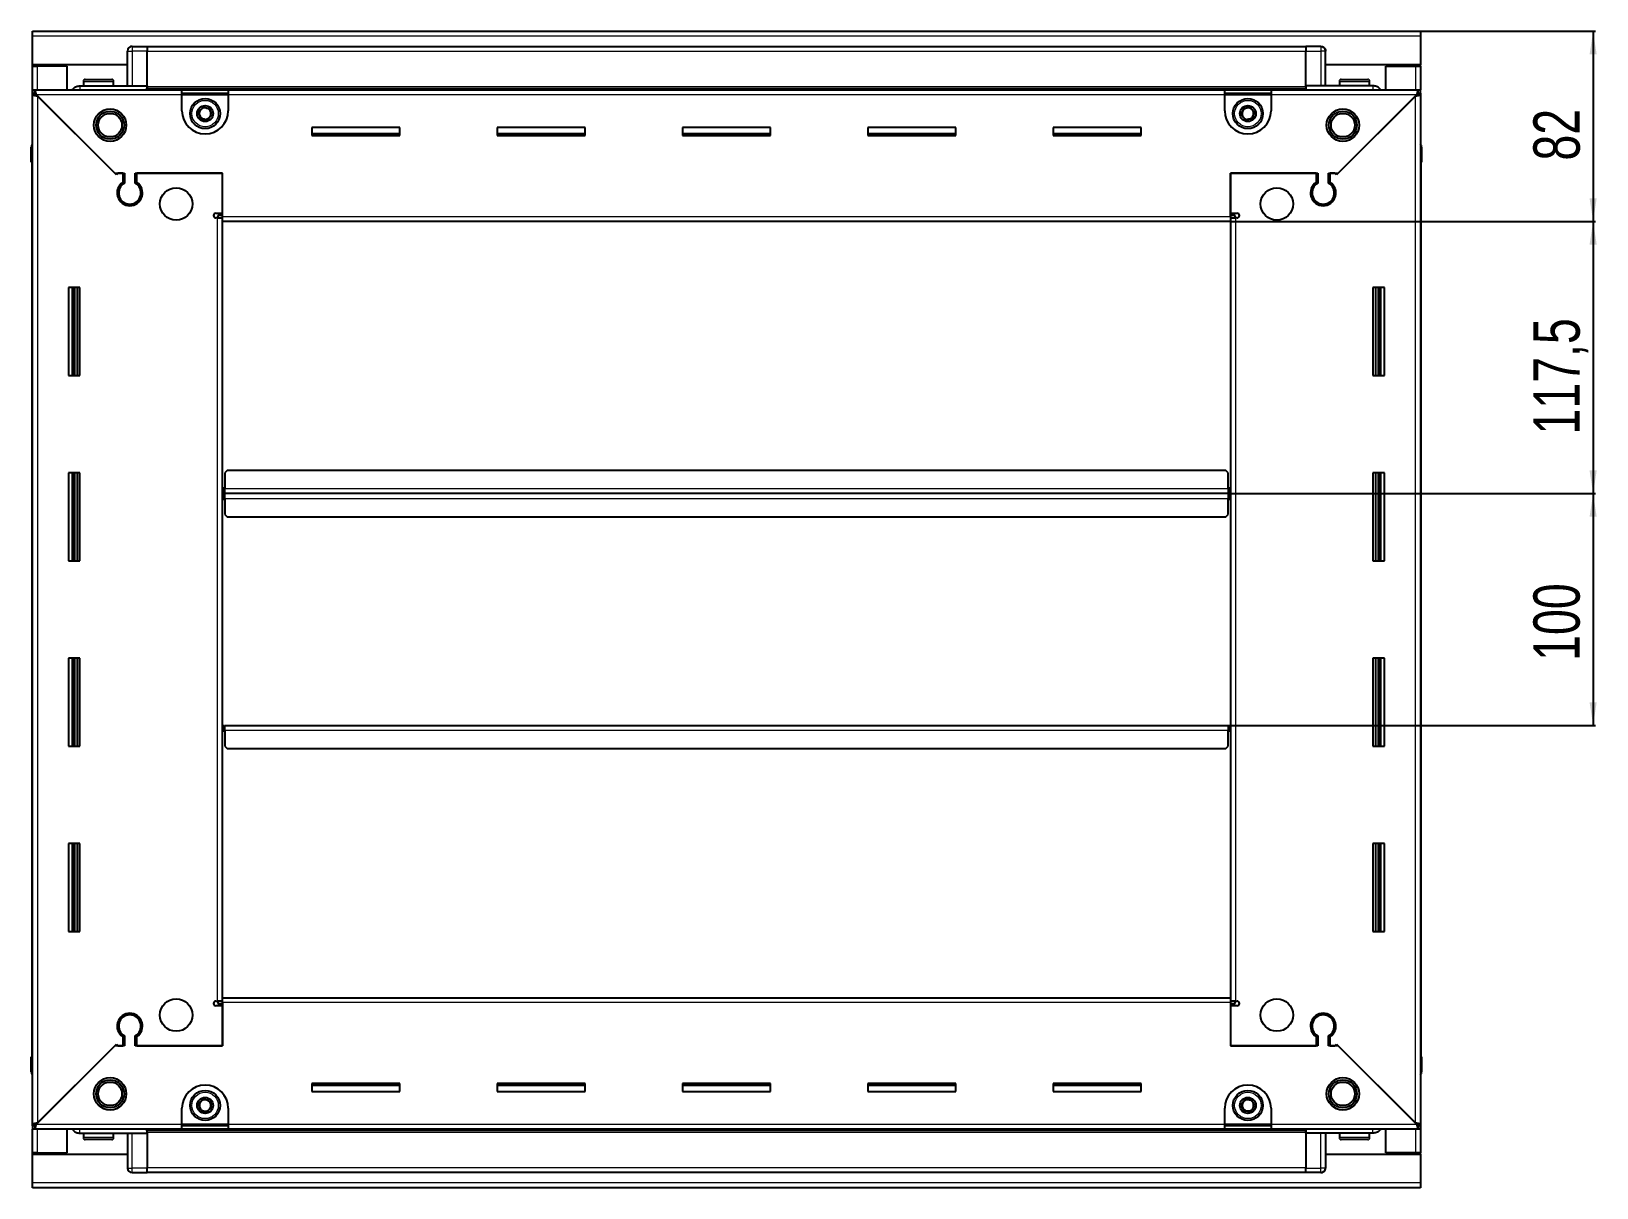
# Model space of a CAD drawing. Header units: millimetres. Extents: x 899 to 4078, y -493 to 1874.
# Drawn here: x 3403 to 4078, y 1244 to 1743 of the extents above; entities that cross this region are included whole.
import ezdxf

# ---------------------------------------------------------------- set-up
doc = ezdxf.new("R2010")
doc.units = ezdxf.units.MM
doc.layers.add('FORMAT', color=7, linetype='Continuous')
doc.styles.add('SLDTEXTSTYLE0', font='TXT', dxfattribs={"width": 0.75})
doc.dimstyles.new('SLDDIMSTYLE0', dxfattribs={"dimtxt": 20, "dimasz": 10, "dimexe": 0, "dimexo": 0.0625, "dimgap": 5, "dimtad": 2, "dimdec": 1, "dimrnd": 1e-09, "dimzin": 12, "dimdsep": 46, "dimtxsty": 'SLDTEXTSTYLE0', "dimsah": 1, "dimcen": 0.09, "dimadec": 0, "dimazin": 3, "dimtfac": 1, "dimtofl": 0, "dimtmove": 0, "dimatfit": 3, "dimfxl": 0, "dimfrac": 2, "dimtolj": 1, "dimtzin": 12, "dimarcsym": 0})

# ---------------------------------------------------------------- blocks, each defined once
blk = doc.blocks.new('_D_5')
at = {"layer": 'FORMAT'}
for p, q in [((4002.34, 1743.43), (4077.83, 1743.43)), ((4076.83, 1743.43), (4076.83, 1661.43)), ((3920.34, 1661.43), (4077.83, 1661.43))]:
    blk.add_line(p, q, dxfattribs=at)
for points in [[(4076.83, 1743.43), (4075.29, 1733.43), (4078.36, 1733.43)], [(4076.83, 1661.43), (4078.36, 1671.43), (4075.29, 1671.43)]]:
    blk.add_solid(points, dxfattribs=at)
at = {"layer": 'FORMAT', "insert": (4051.04, 1687.66), "char_height": 20, "attachment_point": 1, "rotation": 90, "style": 'SLDTEXTSTYLE0'}
blk.add_mtext('82', dxfattribs=at)
blk = doc.blocks.new('_D_6')
at = {"layer": 'FORMAT'}
for p, q in [((3920.34, 1661.43), (4077.83, 1661.43)), ((4076.83, 1661.43), (4076.83, 1543.93)), ((3919.34, 1543.93), (4077.83, 1543.93))]:
    blk.add_line(p, q, dxfattribs=at)
for points in [[(4076.83, 1661.43), (4075.29, 1651.43), (4078.36, 1651.43)], [(4076.83, 1543.93), (4078.36, 1553.93), (4075.29, 1553.93)]]:
    blk.add_solid(points, dxfattribs=at)
at = {"layer": 'FORMAT', "insert": (4051.04, 1569.43), "char_height": 20, "attachment_point": 1, "rotation": 90, "style": 'SLDTEXTSTYLE0'}
blk.add_mtext('117,5', dxfattribs=at)
blk = doc.blocks.new('_D_7')
at = {"layer": 'FORMAT'}
for p, q in [((3919.34, 1543.93), (4077.83, 1543.93)), ((4076.83, 1543.93), (4076.83, 1443.93)), ((3919.34, 1443.93), (4077.83, 1443.93))]:
    blk.add_line(p, q, dxfattribs=at)
for points in [[(4076.83, 1543.93), (4075.29, 1533.93), (4078.36, 1533.93)], [(4076.83, 1443.93), (4078.36, 1453.93), (4075.29, 1453.93)]]:
    blk.add_solid(points, dxfattribs=at)
at = {"layer": 'FORMAT', "insert": (4051.04, 1471.77), "char_height": 20, "attachment_point": 1, "rotation": 90, "style": 'SLDTEXTSTYLE0'}
blk.add_mtext('100', dxfattribs=at)

msp = doc.modelspace()

# ---------------------------------------------------------------- linework, layer by layer
at = {"color": 7, "linetype": 'Continuous', "lineweight": 25}
for p, q in [((3403.33, 1741.33), (3403.33, 1743.43)), ((3403.33, 1743.43), (4002.33, 1743.43)), ((4002.33, 1743.43), (4002.33, 1741.33)), ((3403.33, 1728.93), (3403.33, 1741.33)), ((3445, 1736.43), (3445, 1736.43)), ((3446.33, 1736.93), (3452.83, 1736.93)), ((3446.33, 1736.93), (3452.83, 1736.93)), ((3452.83, 1736.93), (3452.82, 1736.93)), ((3452.83, 1736.93), (3452.83, 1736.93)), ((3452.83, 1736.93), (3452.83, 1734.93)), ((3952.83, 1736.78), (3452.83, 1736.78)), ((3952.83, 1736.93), (3952.83, 1736.93)), ((3959.33, 1736.93), (3952.83, 1736.93)), ((3959.33, 1736.93), (3952.83, 1736.93)), ((3952.83, 1736.93), (3952.83, 1734.93)), ((4002.33, 1741.33), (4002.33, 1728.93)), ((3444.33, 1719.93), (3444.33, 1734.93)), ((3452.83, 1719.93), (3452.83, 1734.93)), ((3952.83, 1719.93), (3952.83, 1734.93)), ((3961.33, 1734.93), (3961.33, 1734.93)), ((3961.33, 1719.93), (3961.33, 1734.93)), ((3444.33, 1728.93), (3403.33, 1728.93)), ((3403.33, 1728.43), (3403.33, 1728.93)), ((3403.33, 1728.43), (3405.43, 1728.43)), ((3403.33, 1718.18), (3403.33, 1728.43)), ((3404.83, 1728.43), (3404.83, 1728.93)), ((3418.33, 1728.43), (3405.43, 1728.43)), ((3418.33, 1718.18), (3418.33, 1728.43)), ((3426.13, 1722.63), (3437.53, 1722.63)), ((4002.33, 1728.93), (3961.33, 1728.93)), ((3968.13, 1722.63), (3979.53, 1722.63)), ((3987.33, 1718.18), (3987.33, 1728.43)), ((3987.33, 1728.43), (4000.23, 1728.43)), ((4000.23, 1728.43), (4002.33, 1728.43)), ((4000.83, 1728.43), (4000.83, 1728.93)), ((4002.33, 1728.43), (4002.33, 1728.93)), ((4002.33, 1728.43), (4002.33, 1718.18)), ((3403.33, 1716.68), (3403.33, 1718.18)), ((3403.33, 1718.18), (3404.33, 1718.18)), ((3403.33, 1716.18), (3403.33, 1716.68)), ((3403.33, 1716.68), (3404.33, 1716.68)), ((3403.33, 1271.68), (3403.33, 1716.18)), ((3404.83, 1716.18), (3403.33, 1716.18)), ((3404.33, 1718.18), (3467.83, 1718.18)), ((3404.33, 1716.68), (3404.33, 1718.18)), ((3404.93, 1716.08), (3438.83, 1682.18)), ((3423.83, 1719.93), (3452.83, 1719.93)), ((3425.33, 1721.83), (3425.33, 1719.93)), ((3438.33, 1719.93), (3438.33, 1721.83)), ((3452.75, 1718.18), (3452.83, 1719.9)), ((3452.83, 1719.93), (3452.83, 1719.43)), ((3452.83, 1718.78), (3952.83, 1718.78)), ((3467.83, 1716.08), (3467.83, 1718.18)), ((3467.83, 1718.18), (3487.83, 1718.18)), ((3467.83, 1716.68), (3487.83, 1716.68)), ((3467.83, 1709.18), (3467.83, 1716.08)), ((3487.83, 1718.18), (3487.83, 1716.08)), ((3487.83, 1718.18), (3917.83, 1718.18)), ((3487.83, 1716.08), (3487.83, 1709.18)), ((3917.83, 1716.08), (3917.83, 1718.18)), ((3917.83, 1718.18), (3937.83, 1718.18)), ((3917.83, 1716.68), (3937.83, 1716.68)), ((3917.83, 1709.18), (3917.83, 1716.08)), ((3937.83, 1718.18), (4001.33, 1718.18)), ((3937.83, 1718.18), (3937.83, 1716.08)), ((3937.83, 1716.08), (3937.83, 1709.18)), ((3952.83, 1719.93), (3952.83, 1719.43)), ((3981.83, 1719.93), (3952.83, 1719.93)), ((3952.83, 1719.9), (3952.9, 1718.18)), ((3966.83, 1682.18), (4000.73, 1716.08)), ((3967.33, 1721.83), (3967.33, 1719.93)), ((3980.33, 1719.93), (3980.33, 1721.83)), ((4000.83, 1716.18), (4002.33, 1716.18)), ((4001.33, 1716.68), (4001.33, 1718.18)), ((4001.33, 1718.18), (4002.33, 1718.18)), ((4001.33, 1716.68), (4002.33, 1716.68)), ((4002.33, 1716.68), (4002.33, 1718.18)), ((4002.33, 1716.68), (4002.33, 1716.18)), ((4002.33, 1716.18), (4002.33, 1271.68)), ((3439.53, 1681.48), (3405.43, 1715.58)), ((4000.23, 1715.58), (3966.13, 1681.48)), ((3561.83, 1701.93), (3523.83, 1701.93)), ((3523.83, 1701.93), (3523.83, 1698.43)), ((3561.83, 1699.18), (3523.83, 1699.18)), ((3523.83, 1698.43), (3561.83, 1698.43)), ((3561.83, 1698.43), (3561.83, 1701.93)), ((3641.83, 1701.93), (3603.83, 1701.93)), ((3603.83, 1701.93), (3603.83, 1698.43)), ((3641.83, 1699.18), (3603.83, 1699.18)), ((3603.83, 1698.43), (3641.83, 1698.43)), ((3641.83, 1698.43), (3641.83, 1701.93)), ((3721.83, 1701.93), (3683.83, 1701.93)), ((3683.83, 1701.93), (3683.83, 1698.43)), ((3721.83, 1699.18), (3683.83, 1699.18)), ((3683.83, 1698.43), (3721.83, 1698.43)), ((3721.83, 1698.43), (3721.83, 1701.93)), ((3801.83, 1701.93), (3763.83, 1701.93)), ((3763.83, 1701.93), (3763.83, 1698.43)), ((3801.83, 1699.18), (3763.83, 1699.18)), ((3763.83, 1698.43), (3801.83, 1698.43)), ((3801.83, 1698.43), (3801.83, 1701.93)), ((3881.83, 1701.93), (3843.83, 1701.93)), ((3843.83, 1701.93), (3843.83, 1698.43)), ((3881.83, 1699.18), (3843.83, 1699.18)), ((3843.83, 1698.43), (3881.83, 1698.43)), ((3881.83, 1698.43), (3881.83, 1701.93)), ((3402.82, 1693.43), (3402.82, 1686.93)), ((3402.83, 1686.93), (3402.83, 1693.43)), ((4002.33, 1694.76), (4002.33, 1694.76)), ((4002.83, 1693.43), (4002.83, 1686.93)), ((4002.83, 1686.93), (4002.83, 1693.43)), ((3402.82, 1686.93), (3402.83, 1686.93)), ((3403.33, 1686.93), (3402.83, 1686.93)), ((3402.98, 1686.93), (3402.98, 1300.93)), ((3438.83, 1682.18), (3443.03, 1682.18)), ((3440.23, 1682.18), (3439.53, 1681.48)), ((3442.33, 1682.18), (3440.23, 1682.18)), ((3442.33, 1682.18), (3442.33, 1678.29)), ((3443.03, 1682.18), (3443.03, 1677.9)), ((3447.63, 1682.18), (3485.33, 1682.18)), ((3447.63, 1677.9), (3447.63, 1682.18)), ((3448.33, 1678.29), (3448.33, 1682.18)), ((3485.33, 1682.18), (3448.33, 1682.18)), ((3485.33, 1663.53), (3485.33, 1682.18)), ((3485.33, 1664.93), (3485.33, 1682.18)), ((3920.33, 1682.18), (3958.03, 1682.18)), ((3920.33, 1663.53), (3920.33, 1682.18)), ((3920.33, 1682.18), (3920.33, 1664.93)), ((3957.33, 1682.18), (3920.33, 1682.18)), ((3957.33, 1682.18), (3957.33, 1678.29)), ((3958.03, 1682.18), (3958.03, 1677.9)), ((3962.63, 1682.18), (3966.83, 1682.18)), ((3962.63, 1677.9), (3962.63, 1682.18)), ((3965.43, 1682.18), (3963.33, 1682.18)), ((3963.33, 1678.29), (3963.33, 1682.18)), ((3966.13, 1681.48), (3965.43, 1682.18)), ((4002.33, 1686.93), (4002.83, 1686.93)), ((4002.68, 1300.93), (4002.68, 1686.93)), ((4002.83, 1686.93), (4002.83, 1686.93)), ((4002.83, 1686.93), (4002.83, 1686.93)), ((3443.33, 1669.32), (3443.33, 1668.56)), ((3962.33, 1669.32), (3962.33, 1668.56)), ((3482.48, 1664.93), (3485.33, 1664.93)), ((3483.23, 1662.93), (3482.48, 1662.93)), ((3483.23, 1662.93), (3485.33, 1662.93)), ((3485.33, 1663.93), (3483.33, 1663.93)), ((3483.33, 1663.93), (3483.33, 1662.93)), ((3485.33, 1661.43), (3485.33, 1663.53)), ((3920.33, 1664.93), (3923.18, 1664.93)), ((3922.33, 1663.93), (3920.33, 1663.93)), ((3920.33, 1663.53), (3920.33, 1661.43)), ((3920.33, 1662.93), (3922.43, 1662.93)), ((3922.33, 1662.93), (3922.33, 1663.93)), ((3923.18, 1662.93), (3922.43, 1662.93)), ((3920.33, 1661.43), (3485.33, 1661.43)), ((3485.33, 1326.43), (3485.33, 1661.43)), ((3920.33, 1661.43), (3920.33, 1326.43)), ((3423.83, 1632.93), (3418.83, 1632.93)), ((3418.83, 1632.93), (3418.83, 1594.93)), ((3420.98, 1594.93), (3420.98, 1632.93)), ((3422.77, 1594.93), (3422.77, 1632.93)), ((3422.8, 1594.93), (3422.8, 1632.93)), ((3423.83, 1594.93), (3423.83, 1632.93)), ((3981.83, 1632.93), (3981.83, 1594.93)), ((3986.83, 1632.93), (3981.83, 1632.93)), ((3982.85, 1632.93), (3982.85, 1594.93)), ((3982.88, 1632.93), (3982.88, 1594.93)), ((3984.68, 1632.93), (3984.68, 1594.93)), ((3986.83, 1594.93), (3986.83, 1632.93)), ((3418.83, 1594.93), (3423.83, 1594.93)), ((3981.83, 1594.93), (3986.83, 1594.93)), ((3487.33, 1553.93), (3486.33, 1552.93)), ((3918.33, 1553.93), (3487.33, 1553.93)), ((3919.33, 1552.93), (3918.33, 1553.93)), ((3423.83, 1552.93), (3418.83, 1552.93)), ((3418.83, 1552.93), (3418.83, 1514.93)), ((3420.98, 1514.93), (3420.98, 1552.93)), ((3422.77, 1514.93), (3422.77, 1552.93)), ((3422.8, 1514.93), (3422.8, 1552.93)), ((3423.83, 1514.93), (3423.83, 1552.93)), ((3486.33, 1552.93), (3486.33, 1546.03)), ((3919.33, 1546.03), (3919.33, 1552.93)), ((3981.83, 1552.93), (3981.83, 1514.93)), ((3986.83, 1552.93), (3981.83, 1552.93)), ((3982.85, 1552.93), (3982.85, 1514.93)), ((3982.88, 1552.93), (3982.88, 1514.93)), ((3984.68, 1552.93), (3984.68, 1514.93)), ((3986.83, 1514.93), (3986.83, 1552.93)), ((3486.08, 1543.93), (3485.33, 1543.93)), ((3486.33, 1546.78), (3486.08, 1546.78)), ((3486.08, 1546.78), (3486.08, 1543.93)), ((3486.08, 1543.93), (3486.08, 1541.08)), ((3486.08, 1541.08), (3486.33, 1541.08)), ((3486.33, 1543.93), (3486.33, 1546.03)), ((3919.33, 1543.93), (3486.33, 1543.93)), ((3486.33, 1541.83), (3486.33, 1543.93)), ((3486.33, 1541.83), (3486.33, 1534.93)), ((3919.58, 1546.78), (3919.33, 1546.78)), ((3919.33, 1546.03), (3919.33, 1543.93)), ((3919.33, 1543.93), (3919.33, 1541.83)), ((3919.33, 1534.93), (3919.33, 1541.83)), ((3919.33, 1541.08), (3919.58, 1541.08)), ((3919.58, 1543.93), (3919.58, 1546.78)), ((3920.33, 1543.93), (3919.58, 1543.93)), ((3919.58, 1541.08), (3919.58, 1543.93)), ((3486.33, 1534.93), (3487.33, 1533.93)), ((3487.33, 1533.93), (3918.33, 1533.93)), ((3918.33, 1533.93), (3919.33, 1534.93)), ((3418.83, 1514.93), (3423.83, 1514.93)), ((3981.83, 1514.93), (3986.83, 1514.93)), ((3423.83, 1472.93), (3418.83, 1472.93)), ((3418.83, 1472.93), (3418.83, 1434.93)), ((3420.98, 1434.93), (3420.98, 1472.93)), ((3422.77, 1434.93), (3422.77, 1472.93)), ((3422.8, 1434.93), (3422.8, 1472.93)), ((3423.83, 1434.93), (3423.83, 1472.93)), ((3981.83, 1472.93), (3981.83, 1434.93)), ((3986.83, 1472.93), (3981.83, 1472.93)), ((3982.85, 1472.93), (3982.85, 1434.93)), ((3982.88, 1472.93), (3982.88, 1434.93)), ((3984.68, 1472.93), (3984.68, 1434.93)), ((3986.83, 1434.93), (3986.83, 1472.93)), ((3485.33, 1443.93), (3486.08, 1443.93)), ((3486.08, 1443.93), (3486.08, 1441.08)), ((3486.08, 1441.08), (3486.33, 1441.08)), ((3486.33, 1443.93), (3919.33, 1443.93)), ((3486.33, 1441.83), (3486.33, 1443.93)), ((3486.33, 1441.83), (3486.33, 1434.93)), ((3919.33, 1443.93), (3919.33, 1441.83)), ((3919.33, 1434.93), (3919.33, 1441.83)), ((3919.33, 1441.08), (3919.58, 1441.08)), ((3919.58, 1441.08), (3919.58, 1443.93)), ((3919.58, 1443.93), (3920.33, 1443.93)), ((3418.83, 1434.93), (3423.83, 1434.93)), ((3486.33, 1434.93), (3487.33, 1433.93)), ((3487.33, 1433.93), (3918.33, 1433.93)), ((3918.33, 1433.93), (3919.33, 1434.93)), ((3981.83, 1434.93), (3986.83, 1434.93)), ((3423.83, 1392.93), (3418.83, 1392.93)), ((3418.83, 1392.93), (3418.83, 1354.93)), ((3420.98, 1354.93), (3420.98, 1392.93)), ((3422.77, 1354.93), (3422.77, 1392.93)), ((3422.8, 1354.93), (3422.8, 1392.93)), ((3423.83, 1354.93), (3423.83, 1392.93)), ((3981.83, 1392.93), (3981.83, 1354.93)), ((3986.83, 1392.93), (3981.83, 1392.93)), ((3982.85, 1392.93), (3982.85, 1354.93)), ((3982.88, 1392.93), (3982.88, 1354.93)), ((3984.68, 1392.93), (3984.68, 1354.93)), ((3986.83, 1354.93), (3986.83, 1392.93)), ((3418.83, 1354.93), (3423.83, 1354.93)), ((3981.83, 1354.93), (3986.83, 1354.93)), ((3482.48, 1324.93), (3483.23, 1324.93)), ((3485.33, 1324.93), (3483.23, 1324.93)), ((3483.33, 1324.93), (3483.33, 1323.93)), ((3485.33, 1324.33), (3485.33, 1326.43)), ((3485.33, 1326.43), (3920.33, 1326.43)), ((3485.33, 1324.33), (3485.33, 1305.68)), ((3920.33, 1326.43), (3920.33, 1324.33)), ((3922.43, 1324.93), (3920.33, 1324.93)), ((3920.33, 1324.33), (3920.33, 1305.68)), ((3922.33, 1323.93), (3922.33, 1324.93)), ((3922.43, 1324.93), (3923.18, 1324.93)), ((3443.33, 1319.31), (3443.33, 1318.55)), ((3485.33, 1322.93), (3482.48, 1322.93)), ((3483.33, 1323.93), (3485.33, 1323.93)), ((3485.33, 1305.68), (3485.33, 1322.93)), ((3920.33, 1323.93), (3922.33, 1323.93)), ((3920.33, 1322.93), (3920.33, 1305.68)), ((3923.18, 1322.93), (3920.33, 1322.93)), ((3962.33, 1319.31), (3962.33, 1318.55)), ((3438.83, 1305.68), (3404.93, 1271.78)), ((3405.43, 1272.28), (3439.53, 1306.38)), ((3443.03, 1305.68), (3438.83, 1305.68)), ((3439.53, 1306.38), (3440.23, 1305.68)), ((3440.23, 1305.68), (3442.33, 1305.68)), ((3442.33, 1309.57), (3442.33, 1305.68)), ((3443.03, 1309.97), (3443.03, 1305.68)), ((3447.63, 1305.68), (3447.63, 1309.97)), ((3485.33, 1305.68), (3447.63, 1305.68)), ((3448.33, 1305.68), (3448.33, 1309.57)), ((3448.33, 1305.68), (3485.33, 1305.68)), ((3958.03, 1305.68), (3920.33, 1305.68)), ((3920.33, 1305.68), (3957.33, 1305.68)), ((3957.33, 1309.57), (3957.33, 1305.68)), ((3958.03, 1309.97), (3958.03, 1305.68)), ((3962.63, 1305.68), (3962.63, 1309.97)), ((3966.83, 1305.68), (3962.63, 1305.68)), ((3963.33, 1305.68), (3963.33, 1309.57)), ((3963.33, 1305.68), (3965.43, 1305.68)), ((3965.43, 1305.68), (3966.13, 1306.38)), ((3966.13, 1306.38), (4000.23, 1272.28)), ((4000.73, 1271.78), (3966.83, 1305.68)), ((3402.82, 1294.43), (3402.82, 1300.93)), ((3402.82, 1300.93), (3402.83, 1300.93)), ((3402.83, 1300.93), (3402.83, 1300.93)), ((3402.83, 1300.93), (3402.83, 1294.43)), ((3403.32, 1300.93), (3402.83, 1300.93)), ((4002.33, 1300.93), (4002.83, 1300.93)), ((4002.83, 1300.93), (4002.83, 1300.93)), ((4002.83, 1294.43), (4002.83, 1300.93)), ((4002.83, 1300.93), (4002.83, 1294.43)), ((3403.32, 1293.11), (3403.32, 1293.11)), ((3561.83, 1289.43), (3523.83, 1289.43)), ((3523.83, 1289.43), (3523.83, 1285.93)), ((3523.83, 1288.68), (3561.83, 1288.68)), ((3523.83, 1285.93), (3561.83, 1285.93)), ((3561.83, 1285.93), (3561.83, 1289.43)), ((3641.83, 1289.43), (3603.83, 1289.43)), ((3603.83, 1289.43), (3603.83, 1285.93)), ((3603.83, 1288.68), (3641.83, 1288.68)), ((3603.83, 1285.93), (3641.83, 1285.93)), ((3641.83, 1285.93), (3641.83, 1289.43)), ((3721.83, 1289.43), (3683.83, 1289.43)), ((3683.83, 1289.43), (3683.83, 1285.93)), ((3683.83, 1288.68), (3721.83, 1288.68)), ((3683.83, 1285.93), (3721.83, 1285.93)), ((3721.83, 1285.93), (3721.83, 1289.43)), ((3801.83, 1289.43), (3763.83, 1289.43)), ((3763.83, 1289.43), (3763.83, 1285.93)), ((3763.83, 1288.68), (3801.83, 1288.68)), ((3763.83, 1285.93), (3801.83, 1285.93)), ((3801.83, 1285.93), (3801.83, 1289.43)), ((3881.83, 1289.43), (3843.83, 1289.43)), ((3843.83, 1289.43), (3843.83, 1285.93)), ((3843.83, 1288.68), (3881.83, 1288.68)), ((3843.83, 1285.93), (3881.83, 1285.93)), ((3881.83, 1285.93), (3881.83, 1289.43)), ((3467.83, 1271.78), (3467.83, 1278.68)), ((3487.83, 1278.68), (3487.83, 1271.78)), ((3917.83, 1271.78), (3917.83, 1278.68)), ((3937.83, 1278.68), (3937.83, 1271.78)), ((3403.33, 1271.18), (3403.33, 1271.68)), ((3404.83, 1271.68), (3403.33, 1271.68)), ((3403.33, 1271.18), (3403.33, 1269.68)), ((3404.33, 1271.18), (3403.33, 1271.18)), ((3404.33, 1271.18), (3404.33, 1269.68)), ((3467.83, 1269.68), (3467.83, 1271.78)), ((3487.83, 1271.18), (3467.83, 1271.18)), ((3487.83, 1271.78), (3487.83, 1269.68)), ((3917.83, 1269.68), (3917.83, 1271.78)), ((3937.83, 1271.18), (3917.83, 1271.18)), ((3937.83, 1271.78), (3937.83, 1269.68)), ((4000.83, 1271.68), (4002.33, 1271.68)), ((4001.33, 1271.18), (4001.33, 1269.68)), ((4002.33, 1271.18), (4001.33, 1271.18)), ((4002.33, 1271.68), (4002.33, 1271.18)), ((4002.33, 1271.18), (4002.33, 1269.68)), ((3403.33, 1259.43), (3403.33, 1269.68)), ((3404.33, 1269.68), (3403.33, 1269.68)), ((3467.83, 1269.68), (3404.33, 1269.68)), ((3418.33, 1259.43), (3418.33, 1269.68)), ((3423.83, 1267.93), (3452.83, 1267.93)), ((3425.33, 1267.93), (3425.33, 1266.03)), ((3429.9, 1265.23), (3426.13, 1265.23)), ((3437.53, 1265.23), (3429.9, 1265.23)), ((3438.33, 1266.03), (3438.33, 1267.93)), ((3444.33, 1267.93), (3444.33, 1252.93)), ((3452.83, 1267.97), (3452.75, 1269.68)), ((3952.83, 1269.08), (3452.83, 1269.08)), ((3452.83, 1267.93), (3452.83, 1268.43)), ((3452.83, 1267.93), (3452.83, 1252.93)), ((3487.83, 1269.68), (3467.83, 1269.68)), ((3917.83, 1269.68), (3487.83, 1269.68)), ((3937.83, 1269.68), (3917.83, 1269.68)), ((4001.33, 1269.68), (3937.83, 1269.68)), ((3952.9, 1269.68), (3952.83, 1267.97)), ((3952.83, 1267.93), (3952.83, 1268.43)), ((3981.83, 1267.93), (3952.83, 1267.93)), ((3952.83, 1267.93), (3952.83, 1252.93)), ((3961.33, 1267.93), (3961.33, 1252.93)), ((3967.33, 1267.93), (3967.33, 1266.03)), ((3975.12, 1265.23), (3968.13, 1265.23)), ((3979.53, 1265.23), (3975.12, 1265.23)), ((3980.33, 1266.03), (3980.33, 1267.93)), ((3987.33, 1259.43), (3987.33, 1269.68)), ((4002.33, 1269.68), (4001.33, 1269.68)), ((4002.33, 1269.68), (4002.33, 1259.43)), ((3405.43, 1259.43), (3403.33, 1259.43)), ((3403.33, 1258.93), (3403.33, 1259.43)), ((3403.33, 1258.93), (3444.33, 1258.93)), ((3403.33, 1246.53), (3403.33, 1258.93)), ((3404.83, 1258.93), (3404.83, 1259.43)), ((3405.43, 1259.43), (3418.33, 1259.43)), ((3961.33, 1258.93), (4002.33, 1258.93)), ((4000.23, 1259.43), (3987.33, 1259.43)), ((4002.33, 1259.43), (4000.23, 1259.43)), ((4000.83, 1258.93), (4000.83, 1259.43)), ((4002.33, 1258.93), (4002.33, 1259.43)), ((4002.33, 1258.93), (4002.33, 1246.53)), ((3444.33, 1252.93), (3444.33, 1252.93)), ((3446.33, 1250.93), (3452.83, 1250.93)), ((3446.33, 1250.93), (3452.83, 1250.93)), ((3452.83, 1250.93), (3452.83, 1252.93)), ((3452.83, 1251.08), (3952.83, 1251.08)), ((3452.83, 1250.93), (3452.83, 1250.93)), ((3952.83, 1250.93), (3952.83, 1252.93)), ((3952.83, 1250.93), (3952.83, 1250.93)), ((3959.33, 1250.93), (3952.83, 1250.93)), ((3952.83, 1250.93), (3952.83, 1250.93)), ((3959.33, 1250.93), (3952.83, 1250.93)), ((3960.65, 1251.43), (3960.65, 1251.43)), ((3403.33, 1244.43), (3403.33, 1246.53)), ((4002.33, 1244.43), (3403.33, 1244.43)), ((4002.33, 1246.53), (4002.33, 1244.43))]:
    msp.add_line(p, q, dxfattribs=at)
at = {"color": 8, "linetype": 'Continuous', "lineweight": 18}
for p, q in [((4002.33, 1741.33), (3403.33, 1741.33)), ((3446.33, 1736.93), (3446.33, 1734.93)), ((3959.33, 1736.93), (3959.33, 1734.93)), ((3444.33, 1734.93), (3446.33, 1734.93)), ((3446.33, 1734.93), (3446.33, 1719.93)), ((3452.83, 1734.93), (3446.33, 1734.93)), ((3952.83, 1734.78), (3452.83, 1734.78)), ((3952.83, 1734.93), (3959.33, 1734.93)), ((3959.33, 1734.93), (3959.33, 1719.93)), ((3961.33, 1734.93), (3959.33, 1734.93)), ((3405.43, 1728.43), (3405.43, 1728.93)), ((3405.43, 1718.18), (3405.43, 1728.43)), ((4000.23, 1728.93), (4000.23, 1728.43)), ((4000.23, 1728.43), (4000.23, 1718.18)), ((3467.83, 1716.08), (3404.93, 1716.08)), ((3425.33, 1721.83), (3438.33, 1721.83)), ((3952.83, 1719.43), (3452.83, 1719.43)), ((3952.83, 1718.2), (3452.83, 1718.2)), ((3467.83, 1716.08), (3487.83, 1716.08)), ((3917.83, 1716.08), (3487.83, 1716.08)), ((3917.83, 1716.08), (3937.83, 1716.08)), ((4000.73, 1716.08), (3937.83, 1716.08)), ((3967.33, 1721.83), (3980.33, 1721.83)), ((3405.43, 1715.58), (3405.43, 1272.28)), ((4000.23, 1272.28), (4000.23, 1715.58)), ((3403.33, 1693.43), (3402.83, 1693.43)), ((4002.33, 1693.43), (4002.83, 1693.43)), ((3483.23, 1324.93), (3483.23, 1662.93)), ((3485.33, 1663.53), (3920.33, 1663.53)), ((3922.43, 1662.93), (3922.43, 1324.93)), ((3420.33, 1632.93), (3420.33, 1594.93)), ((3421.56, 1632.93), (3421.56, 1594.93)), ((3984.09, 1594.93), (3984.09, 1632.93)), ((3985.33, 1594.93), (3985.33, 1632.93)), ((3420.33, 1552.93), (3420.33, 1514.93)), ((3421.56, 1552.93), (3421.56, 1514.93)), ((3984.09, 1514.93), (3984.09, 1552.93)), ((3985.33, 1514.93), (3985.33, 1552.93)), ((3919.33, 1546.03), (3486.33, 1546.03)), ((3486.33, 1541.83), (3919.33, 1541.83)), ((3420.33, 1472.93), (3420.33, 1434.93)), ((3421.56, 1472.93), (3421.56, 1434.93)), ((3984.09, 1434.93), (3984.09, 1472.93)), ((3985.33, 1434.93), (3985.33, 1472.93)), ((3486.33, 1441.83), (3919.33, 1441.83)), ((3420.33, 1392.93), (3420.33, 1354.93)), ((3421.56, 1392.93), (3421.56, 1354.93)), ((3984.09, 1354.93), (3984.09, 1392.93)), ((3985.33, 1354.93), (3985.33, 1392.93)), ((3920.33, 1324.33), (3485.33, 1324.33)), ((3403.33, 1294.43), (3402.83, 1294.43)), ((4002.33, 1294.43), (4002.83, 1294.43)), ((3404.93, 1271.78), (3467.83, 1271.78)), ((3487.83, 1271.78), (3467.83, 1271.78)), ((3487.83, 1271.78), (3917.83, 1271.78)), ((3937.83, 1271.78), (3917.83, 1271.78)), ((3937.83, 1271.78), (4000.73, 1271.78)), ((3405.43, 1259.43), (3405.43, 1269.68)), ((3429.63, 1266.03), (3425.33, 1266.03)), ((3438.33, 1266.03), (3429.63, 1266.03)), ((3446.33, 1252.93), (3446.33, 1267.93)), ((3452.83, 1269.67), (3952.83, 1269.67)), ((3452.83, 1268.43), (3952.83, 1268.43)), ((3959.33, 1252.93), (3959.33, 1267.93)), ((3975.3, 1266.03), (3967.33, 1266.03)), ((3980.33, 1266.03), (3975.3, 1266.03)), ((4000.23, 1269.68), (4000.23, 1259.43)), ((3405.43, 1258.93), (3405.43, 1259.43)), ((4000.23, 1259.43), (4000.23, 1258.93)), ((3444.33, 1252.93), (3446.33, 1252.93)), ((3452.83, 1252.93), (3446.33, 1252.93)), ((3446.33, 1250.93), (3446.33, 1252.93)), ((3452.83, 1253.08), (3952.83, 1253.08)), ((3952.83, 1252.93), (3959.33, 1252.93)), ((3961.33, 1252.93), (3959.33, 1252.93)), ((3959.33, 1250.93), (3959.33, 1252.93)), ((4002.33, 1246.53), (3403.33, 1246.53))]:
    msp.add_line(p, q, dxfattribs=at)
at = {"color": 7, "linetype": 'Continuous', "lineweight": 25, "flags": 128}
msp.add_lwpolyline([(3961.18, 1735.69), (3961.29, 1735.32), (3961.33, 1734.93)], dxfattribs=at)
at = {"color": 7, "linetype": 'Continuous', "lineweight": 25}
for centre, radius in [((3436.83, 1702.93), 7), ((3477.83, 1707.93), 6.5), ((3477.83, 1707.93), 3.46), ((3927.83, 1707.93), 6.5), ((3927.83, 1707.93), 3.46), ((3968.83, 1702.93), 7), ((3436.83, 1702.93), 6.03), ((3436.83, 1702.93), 5.1), ((3968.83, 1702.93), 6.03), ((3968.83, 1702.93), 5.1), ((3465.33, 1668.93), 7), ((3940.33, 1668.93), 7), ((3465.33, 1318.93), 7), ((3940.33, 1318.93), 7), ((3436.83, 1284.93), 7), ((3436.83, 1284.93), 6.03), ((3968.83, 1284.93), 7), ((3968.83, 1284.93), 6.03), ((3436.83, 1284.93), 5.1), ((3477.83, 1279.93), 6.5), ((3927.83, 1279.93), 6.5), ((3968.83, 1284.93), 5.1), ((3477.83, 1279.93), 3.46), ((3927.83, 1279.93), 3.46)]:
    msp.add_circle(centre, radius, dxfattribs=at)
at = {"color": 8, "linetype": 'Continuous', "lineweight": 18}
for centre in [(3477.83, 1707.93), (3927.83, 1707.93), (3477.83, 1279.93), (3927.83, 1279.93)]:
    msp.add_circle(centre, 5.7, dxfattribs=at)
at = {"color": 7, "linetype": 'Continuous', "lineweight": 25}
for centre, radius, start, end in [((3446.33, 1734.93), 2, 90, 180), ((3446.33, 1734.93), 2, 123.94202, 131.40962), ((3446.33, 1734.93), 2, 90, 108.58003), ((3959.33, 1734.93), 2, 0, 90), ((3426.13, 1721.83), 0.8, 90, 180), ((3437.53, 1721.83), 0.8, 0, 90), ((3968.13, 1721.83), 0.8, 90, 180), ((3979.53, 1721.83), 0.8, 0, 90), ((3444.13, 1720.13), 0.2, 270, 0), ((3961.53, 1720.13), 0.2, 180, 270), ((3477.83, 1709.18), 10, 180, 270), ((3477.83, 1707.93), 2.5, 134.01559, 194.01559), ((3477.83, 1707.93), 2.5, 74.01559, 134.01559), ((3477.83, 1709.18), 10, 270, 0), ((3477.83, 1707.93), 2.5, 14.01559, 74.01559), ((3927.83, 1709.18), 10, 180, 270), ((3927.83, 1707.93), 2.5, 100.11158, 160.11158), ((3927.83, 1707.93), 2.5, 40.11158, 100.11158), ((3927.83, 1709.18), 10, 270, 0), ((3927.83, 1707.93), 2.5, 340.11158, 40.11158), ((3477.83, 1707.93), 2.5, 194.01559, 254.01559), ((3477.83, 1707.93), 2.5, 254.01559, 314.01559), ((3477.83, 1707.93), 2.5, 314.01559, 14.01559), ((3927.83, 1707.93), 2.5, 160.11158, 220.11158), ((3927.83, 1707.93), 2.5, 220.11158, 280.11158), ((3927.83, 1707.93), 2.5, 280.11158, 340.11158), ((3404.82, 1693.43), 2, 138.57492, 180), ((3404.83, 1693.43), 2, 138.59038, 180), ((4000.83, 1693.43), 2, 33.78451, 41.40962), ((4000.83, 1693.43), 2, 0, 41.40962), ((4000.83, 1693.43), 2, 360, 19.56674), ((3445.33, 1673.68), 5.5, 123.05573, 56.94427), ((3445.33, 1673.68), 4.8, 118.63099, 61.36901), ((3960.33, 1673.68), 5.5, 123.05573, 56.94427), ((3960.33, 1673.68), 4.8, 118.63099, 61.36901), ((3482.48, 1663.93), 1, 90, 270), ((3923.18, 1663.93), 1, 270, 90), ((3482.48, 1323.93), 1, 90, 270), ((3923.18, 1323.93), 1, 270, 90), ((3445.33, 1314.18), 5.5, 303.05573, 236.94427), ((3445.33, 1314.18), 4.8, 298.63099, 241.36901), ((3960.33, 1314.18), 5.5, 303.05573, 236.94427), ((3960.33, 1314.18), 4.8, 298.63099, 241.36901), ((3404.82, 1294.43), 2, 180, 199.56674), ((3404.83, 1294.43), 2, 180, 221.39416), ((3404.82, 1294.43), 2, 213.78451, 221.40962), ((4000.83, 1294.43), 2, 318.57492, 360), ((4000.83, 1294.43), 2, 318.59038, 0), ((3477.83, 1278.68), 10, 90, 180), ((3477.83, 1278.68), 10, 0, 90), ((3927.83, 1278.68), 10, 90, 180), ((3927.83, 1278.68), 10, 0, 90), ((3477.83, 1279.93), 2.5, 127.47401, 187.47401), ((3477.83, 1279.93), 2.5, 187.47401, 247.47401), ((3477.83, 1279.93), 2.5, 67.47401, 127.47401), ((3477.83, 1279.93), 2.5, 247.47401, 307.47401), ((3477.83, 1279.93), 2.5, 7.47401, 67.47401), ((3477.83, 1279.93), 2.5, 307.47401, 7.47401), ((3927.83, 1279.93), 2.5, 147.04236, 207.04236), ((3927.83, 1279.93), 2.5, 207.04236, 267.04236), ((3927.83, 1279.93), 2.5, 87.04236, 147.04236), ((3927.83, 1279.93), 2.5, 267.04236, 327.04236), ((3927.83, 1279.93), 2.5, 27.04236, 87.04236), ((3927.83, 1279.93), 2.5, 327.04236, 27.04236), ((3426.13, 1266.03), 0.8, 180, 270), ((3437.53, 1266.03), 0.8, 270, 360), ((3444.13, 1267.73), 0.2, 0, 90), ((3961.53, 1267.73), 0.2, 90, 180), ((3968.13, 1266.03), 0.8, 180, 270), ((3979.53, 1266.03), 0.8, 270, 360), ((3446.33, 1252.93), 2, 180, 270), ((3446.33, 1252.93), 2, 180, 270), ((3959.33, 1252.93), 2, 270, 0), ((3959.33, 1252.93), 2, 270, 311.40962), ((3959.33, 1252.93), 2, 311.40962, 357.70625)]:
    msp.add_arc(centre, radius, start, end, dxfattribs=at)
for points, knots in [([(3403.33, 1716.18), (3403.35, 1716.14), (3403.4, 1716.05), (3403.8, 1715.91), (3404.35, 1715.78), (3404.93, 1715.67), (3405.3, 1715.61), (3405.43, 1715.58)], [0, 0, 0, 0, 0.230255, 0.448522, 0.666786, 0.88505, 1, 1, 1, 1]), ([(3404.93, 1716.08), (3404.88, 1716.34), (3404.79, 1716.83), (3404.66, 1717.47), (3404.53, 1717.94), (3404.41, 1718.16), (3404.35, 1718.18), (3404.33, 1718.18)], [0, 0, 0, 0, 0.230255, 0.448522, 0.666786, 0.88505, 1, 1, 1, 1]), ([(3420.61, 1718.18), (3420.73, 1718.38), (3421.12, 1719.03), (3422.27, 1719.74), (3423.31, 1719.87), (3423.83, 1719.93)], [0, 0, 0, 0, 0.18225, 0.591125, 1, 1, 1, 1]), ([(3452.83, 1719.93), (3452.83, 1719.9), (3452.83, 1719.82), (3452.83, 1719.2), (3452.83, 1718.64), (3452.83, 1718.27), (3452.83, 1718.26)], [0, 0, 0, 0, 0.330266, 0.660532, 0.990799, 1, 1, 1, 1]), ([(3952.83, 1719.93), (3952.83, 1719.9), (3952.83, 1719.82), (3952.83, 1719.2), (3952.83, 1718.64), (3952.83, 1718.27), (3952.83, 1718.26)], [0, 0, 0, 0, 0.330266, 0.660532, 0.990799, 1, 1, 1, 1]), ([(3985.04, 1718.18), (3984.92, 1718.38), (3984.53, 1719.03), (3983.38, 1719.74), (3982.34, 1719.87), (3981.83, 1719.93)], [0, 0, 0, 0, 0.18225, 0.591125, 1, 1, 1, 1]), ([(4000.23, 1715.58), (4000.48, 1715.63), (4000.97, 1715.72), (4001.61, 1715.85), (4002.08, 1715.98), (4002.3, 1716.09), (4002.32, 1716.16), (4002.33, 1716.18)], [0, 0, 0, 0, 0.2302553, 0.4485219, 0.6667858, 0.8850496, 1, 1, 1, 1]), ([(4001.33, 1718.18), (4001.28, 1718.16), (4001.19, 1718.11), (4001.06, 1717.71), (4000.93, 1717.15), (4000.81, 1716.57), (4000.75, 1716.21), (4000.73, 1716.08)], [0, 0, 0, 0, 0.230255, 0.448522, 0.666786, 0.88505, 1, 1, 1, 1]), ([(3475.05, 1708.73), (3475.42, 1709.09), (3476.11, 1709.76), (3476.8, 1710.42), (3477.13, 1710.73)], [0, 0, 0, 0, 0.534686, 1, 1, 1, 1]), ([(3477.13, 1710.73), (3477.62, 1710.59), (3478.55, 1710.33), (3479.47, 1710.06), (3479.9, 1709.94)], [0, 0, 0, 0, 0.5346859, 1, 1, 1, 1]), ([(3479.9, 1709.94), (3479.93, 1709.82), (3480.08, 1709.24), (3480.32, 1708.27), (3480.52, 1707.47), (3480.6, 1707.14)], [0, 0, 0, 0, 0.1331247, 0.6370994, 1, 1, 1, 1]), ([(3924.98, 1707.43), (3925.03, 1707.54), (3925.23, 1708.11), (3925.57, 1709.04), (3925.85, 1709.82), (3925.97, 1710.14)], [0, 0, 0, 0, 0.133125, 0.637099, 1, 1, 1, 1]), ([(3925.97, 1710.14), (3926.47, 1710.23), (3927.42, 1710.4), (3928.37, 1710.57), (3928.81, 1710.65)], [0, 0, 0, 0, 0.534686, 1, 1, 1, 1]), ([(3928.81, 1710.65), (3929.14, 1710.25), (3929.76, 1709.52), (3930.38, 1708.78), (3930.67, 1708.44)], [0, 0, 0, 0, 0.534686, 1, 1, 1, 1]), ([(3475.75, 1705.93), (3475.67, 1706.26), (3475.47, 1707.06), (3475.23, 1708.03), (3475.08, 1708.61), (3475.05, 1708.73)], [0, 0, 0, 0, 0.362901, 0.866875, 1, 1, 1, 1]), ([(3478.52, 1705.13), (3478.03, 1705.28), (3477.1, 1705.54), (3476.18, 1705.81), (3475.75, 1705.93)], [0, 0, 0, 0, 0.5346859, 1, 1, 1, 1]), ([(3480.6, 1707.14), (3480.23, 1706.78), (3479.54, 1706.11), (3478.85, 1705.44), (3478.52, 1705.13)], [0, 0, 0, 0, 0.534686, 1, 1, 1, 1]), ([(3926.84, 1705.22), (3926.51, 1705.61), (3925.89, 1706.35), (3925.27, 1707.09), (3924.98, 1707.43)], [0, 0, 0, 0, 0.534686, 1, 1, 1, 1]), ([(3929.69, 1705.73), (3929.18, 1705.64), (3928.23, 1705.47), (3927.28, 1705.3), (3926.84, 1705.22)], [0, 0, 0, 0, 0.5346859, 1, 1, 1, 1]), ([(3930.67, 1708.44), (3930.55, 1708.12), (3930.27, 1707.34), (3929.93, 1706.41), (3929.73, 1705.84), (3929.69, 1705.73)], [0, 0, 0, 0, 0.362901, 0.866875, 1, 1, 1, 1]), ([(3475.16, 1281.04), (3475.26, 1281.12), (3475.73, 1281.48), (3476.52, 1282.09), (3477.18, 1282.59), (3477.45, 1282.8)], [0, 0, 0, 0, 0.133125, 0.637099, 1, 1, 1, 1]), ([(3475.53, 1278.18), (3475.47, 1278.69), (3475.34, 1279.65), (3475.22, 1280.6), (3475.16, 1281.04)], [0, 0, 0, 0, 0.534686, 1, 1, 1, 1]), ([(3478.2, 1277.07), (3477.72, 1277.27), (3476.83, 1277.64), (3475.95, 1278.01), (3475.53, 1278.18)], [0, 0, 0, 0, 0.5346859, 1, 1, 1, 1]), ([(3477.45, 1282.8), (3477.93, 1282.6), (3478.82, 1282.23), (3479.7, 1281.86), (3480.12, 1281.69)], [0, 0, 0, 0, 0.534686, 1, 1, 1, 1]), ([(3480.49, 1278.83), (3480.22, 1278.62), (3479.56, 1278.12), (3478.77, 1277.51), (3478.3, 1277.15), (3478.2, 1277.07)], [0, 0, 0, 0, 0.362901, 0.866875, 1, 1, 1, 1]), ([(3480.12, 1281.69), (3480.18, 1281.18), (3480.31, 1280.22), (3480.43, 1279.27), (3480.49, 1278.83)], [0, 0, 0, 0, 0.5346859, 1, 1, 1, 1]), ([(3924.94, 1280.08), (3925.22, 1280.52), (3925.75, 1281.33), (3926.27, 1282.13), (3926.51, 1282.51)], [0, 0, 0, 0, 0.534686, 1, 1, 1, 1]), ([(3926.25, 1277.51), (3926.02, 1277.97), (3925.58, 1278.83), (3925.15, 1279.69), (3924.94, 1280.08)], [0, 0, 0, 0, 0.534686, 1, 1, 1, 1]), ([(3929.14, 1277.36), (3928.79, 1277.38), (3927.97, 1277.42), (3926.98, 1277.47), (3926.38, 1277.51), (3926.25, 1277.51)], [0, 0, 0, 0, 0.362901, 0.866875, 1, 1, 1, 1]), ([(3926.51, 1282.51), (3926.64, 1282.5), (3927.24, 1282.47), (3928.23, 1282.42), (3929.05, 1282.37), (3929.4, 1282.36)], [0, 0, 0, 0, 0.133125, 0.637099, 1, 1, 1, 1]), ([(3930.71, 1279.79), (3930.43, 1279.35), (3929.9, 1278.54), (3929.38, 1277.74), (3929.14, 1277.36)], [0, 0, 0, 0, 0.534686, 1, 1, 1, 1]), ([(3929.4, 1282.36), (3929.63, 1281.9), (3930.07, 1281.04), (3930.51, 1280.18), (3930.71, 1279.79)], [0, 0, 0, 0, 0.534686, 1, 1, 1, 1]), ([(3405.43, 1272.28), (3405.17, 1272.24), (3404.68, 1272.15), (3404.04, 1272.01), (3403.57, 1271.88), (3403.35, 1271.77), (3403.33, 1271.71), (3403.33, 1271.68)], [0, 0, 0, 0, 0.230255, 0.448522, 0.666786, 0.88505, 1, 1, 1, 1]), ([(3404.33, 1269.68), (3404.37, 1269.71), (3404.46, 1269.76), (3404.59, 1270.16), (3404.73, 1270.71), (3404.84, 1271.29), (3404.9, 1271.66), (3404.93, 1271.78)], [0, 0, 0, 0, 0.230255, 0.448522, 0.666786, 0.88505, 1, 1, 1, 1]), ([(4002.33, 1271.68), (4002.3, 1271.73), (4002.25, 1271.82), (4001.85, 1271.95), (4001.3, 1272.08), (4000.72, 1272.19), (4000.35, 1272.26), (4000.23, 1272.28)], [0, 0, 0, 0, 0.230255, 0.448522, 0.666786, 0.88505, 1, 1, 1, 1]), ([(4000.73, 1271.78), (4000.77, 1271.53), (4000.86, 1271.04), (4000.99, 1270.4), (4001.13, 1269.93), (4001.24, 1269.71), (4001.3, 1269.69), (4001.33, 1269.68)], [0, 0, 0, 0, 0.230255, 0.448522, 0.666786, 0.88505, 1, 1, 1, 1]), ([(3420.61, 1269.68), (3420.73, 1269.48), (3421.12, 1268.83), (3422.27, 1268.13), (3423.31, 1268), (3423.83, 1267.93)], [0, 0, 0, 0, 0.18225, 0.591125, 1, 1, 1, 1]), ([(3452.83, 1267.93), (3452.83, 1267.97), (3452.83, 1268.05), (3452.83, 1268.67), (3452.83, 1269.23), (3452.83, 1269.6), (3452.83, 1269.61)], [0, 0, 0, 0, 0.3302662, 0.6605324, 0.9907986, 1, 1, 1, 1]), ([(3952.83, 1267.93), (3952.83, 1267.97), (3952.83, 1268.05), (3952.83, 1268.67), (3952.83, 1269.23), (3952.83, 1269.6), (3952.83, 1269.61)], [0, 0, 0, 0, 0.3302672, 0.6605344, 0.9908016, 1, 1, 1, 1]), ([(3985.04, 1269.68), (3984.92, 1269.48), (3984.53, 1268.83), (3983.38, 1268.13), (3982.34, 1268), (3981.83, 1267.93)], [0, 0, 0, 0, 0.18225, 0.591125, 1, 1, 1, 1])]:
    msp.add_open_spline(points, degree=3, knots=knots, dxfattribs=at)
for points in [[(3404.93, 1716.08), (3404.88, 1716.16), (3404.78, 1716.32), (3404.63, 1716.52), (3404.48, 1716.66), (3404.38, 1716.67), (3404.33, 1716.68)], [(3404.83, 1716.18), (3404.83, 1716.13), (3404.85, 1716.03), (3404.99, 1715.88), (3405.19, 1715.73), (3405.35, 1715.63), (3405.43, 1715.58)], [(4000.23, 1715.58), (4000.3, 1715.63), (4000.46, 1715.73), (4000.66, 1715.88), (4000.8, 1716.03), (4000.82, 1716.13), (4000.83, 1716.18)], [(4001.33, 1716.68), (4001.28, 1716.67), (4001.18, 1716.66), (4001.03, 1716.52), (4000.88, 1716.32), (4000.78, 1716.16), (4000.73, 1716.08)], [(3404.33, 1271.18), (3404.38, 1271.19), (3404.48, 1271.21), (3404.63, 1271.35), (3404.78, 1271.55), (3404.88, 1271.71), (3404.93, 1271.78)], [(3405.43, 1272.28), (3405.35, 1272.23), (3405.19, 1272.13), (3404.99, 1271.98), (3404.85, 1271.83), (3404.83, 1271.73), (3404.83, 1271.68)], [(4000.83, 1271.68), (4000.82, 1271.73), (4000.8, 1271.83), (4000.66, 1271.98), (4000.46, 1272.13), (4000.3, 1272.23), (4000.23, 1272.28)], [(4000.73, 1271.78), (4000.78, 1271.71), (4000.88, 1271.55), (4001.03, 1271.35), (4001.18, 1271.21), (4001.28, 1271.19), (4001.33, 1271.18)]]:
    msp.add_open_spline(points, degree=3, dxfattribs=at)
at = {"color": 8, "linetype": 'Continuous', "lineweight": 18}
for points, knots in [([(3423.83, 1719.93), (3423.83, 1719.89), (3423.83, 1719.81), (3423.83, 1719.38), (3423.83, 1718.92), (3423.83, 1718.51), (3423.83, 1718.24), (3423.83, 1718.18)], [0, 0, 0, 0, 0.359753, 0.553414, 0.751185, 0.948956, 1, 1, 1, 1]), ([(3981.83, 1719.93), (3981.83, 1719.89), (3981.83, 1719.81), (3981.83, 1719.38), (3981.83, 1718.92), (3981.83, 1718.51), (3981.83, 1718.24), (3981.83, 1718.18)], [0, 0, 0, 0, 0.359753, 0.553414, 0.751185, 0.948956, 1, 1, 1, 1]), ([(3423.83, 1267.93), (3423.83, 1267.98), (3423.83, 1268.05), (3423.83, 1268.49), (3423.83, 1268.94), (3423.83, 1269.36), (3423.83, 1269.63), (3423.83, 1269.68)], [0, 0, 0, 0, 0.359753, 0.553414, 0.751185, 0.948956, 1, 1, 1, 1]), ([(3981.83, 1267.93), (3981.83, 1267.98), (3981.83, 1268.05), (3981.83, 1268.49), (3981.83, 1268.94), (3981.83, 1269.36), (3981.83, 1269.63), (3981.83, 1269.68)], [0, 0, 0, 0, 0.3597529, 0.5534142, 0.7511852, 0.9489563, 1, 1, 1, 1])]:
    msp.add_open_spline(points, degree=3, knots=knots, dxfattribs=at)

# ---------------------------------------------------------------- dimensions: what is measured, and where the dimension line sits
at = {"layer": 'FORMAT'}
for base, p1, p2, picture, middle in [((4076.83, 1661.43), (4002.33, 1743.43), (3920.33, 1661.43), '_D_5', (4076.83, 1702.43)), ((4076.83, 1543.93), (3920.33, 1661.43), (3919.33, 1543.93), '_D_6', (4076.83, 1602.68)), ((4076.83, 1443.93), (3919.33, 1543.93), (3919.33, 1443.93), '_D_7', (4076.83, 1493.93))]:
    dim = msp.add_linear_dim(base=base, p1=p1, p2=p2, angle=90, dimstyle='SLDDIMSTYLE0', dxfattribs=at)
    dim.commit()
    dim.dimension.update_dxf_attribs({"geometry": picture, "text_midpoint": middle, "dimtype": 160})

doc.saveas('drawing.dxf')
